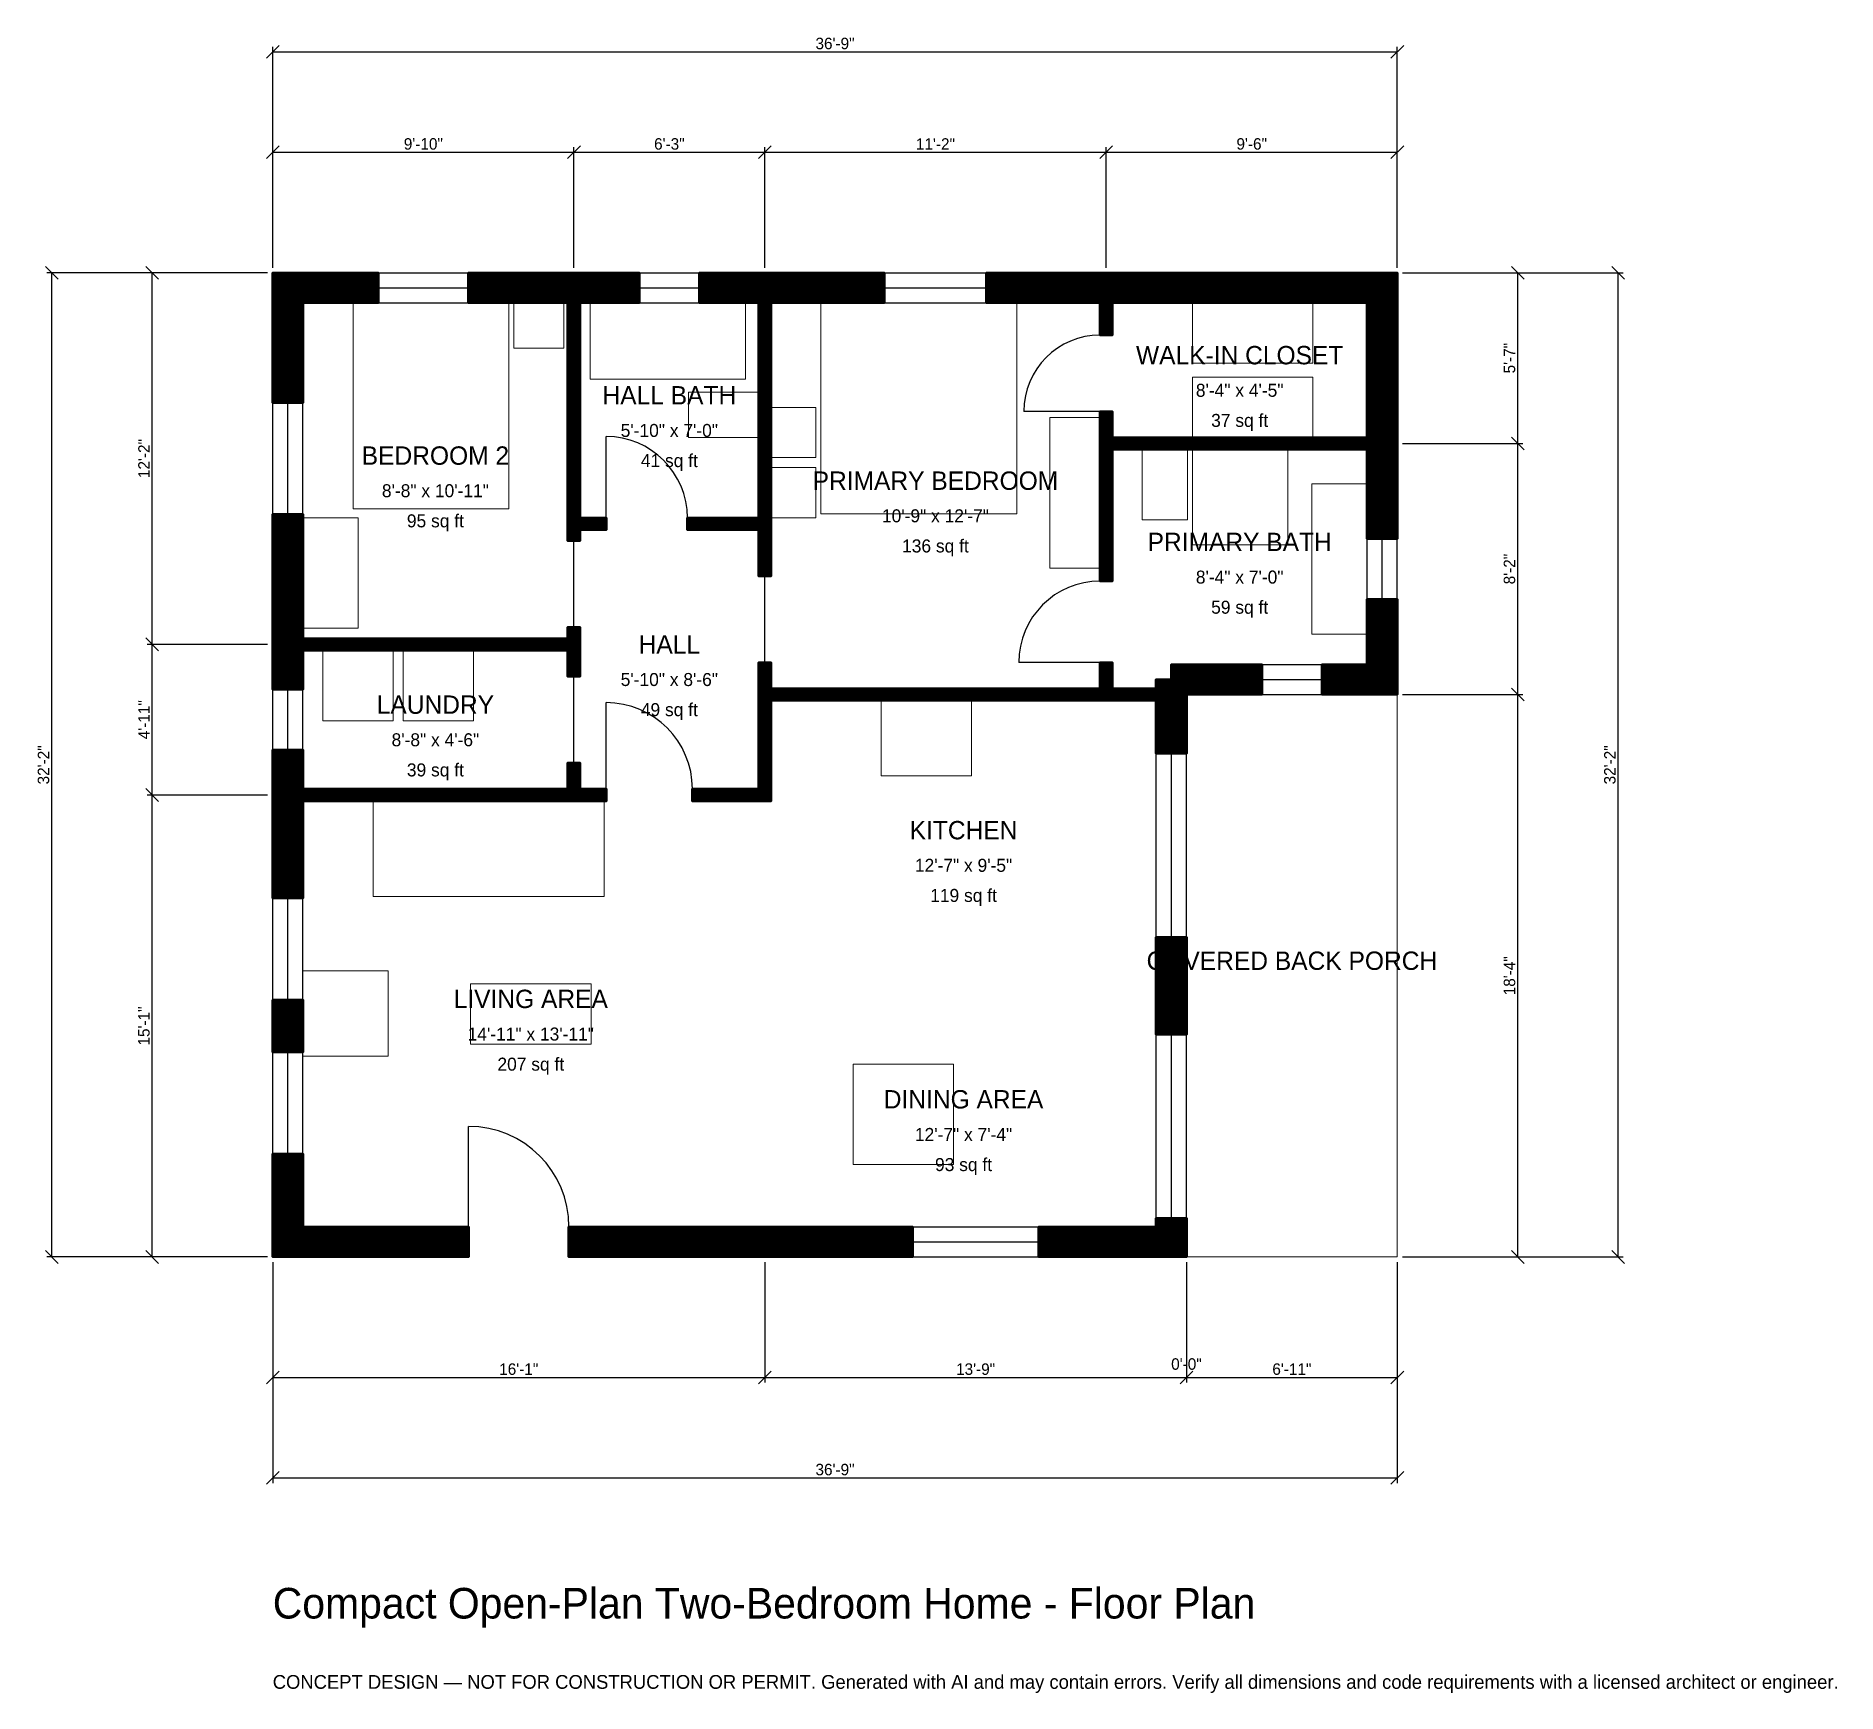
# Model space of a CAD drawing. Header units: inches. Extents: x -93 to 613, y -171 to 479.
import ezdxf
from ezdxf.enums import TextEntityAlignment as Align

# ---------------------------------------------------------------- set-up
doc = ezdxf.new("R2010")
doc.units = ezdxf.units.IN
doc.header["$MEASUREMENT"] = 0
doc.linetypes.add('DASHED', pattern=[0.6, 0.5, -0.1])
for name, color, linetype, lineweight in [('A-ANNO-DIMS', 1, 'Continuous', 13), ('A-ANNO-TEXT', 7, 'Continuous', 18), ('A-AREA-IDEN', 7, 'Continuous', 18), ('A-DOOR', 2, 'Continuous', 25), ('A-FLOR-FIXT', 9, 'Continuous', 13), ('A-FURN', 9, 'Continuous', 13), ('A-GLAZ', 4, 'Continuous', 25), ('A-SITE-PAVE', 8, 'Continuous', 13), ('A-WALL', 7, 'Continuous', 50), ('A-WALL-PATT', 8, 'Continuous', 13)]:
    doc.layers.add(name, color=color, linetype=linetype, lineweight=lineweight)
doc.dimstyles.new('PLAN', dxfattribs={"dimtxt": 4.5, "dimasz": 3, "dimexe": 2, "dimexo": 2, "dimgap": 1, "dimtad": 1, "dimdec": 0, "dimlunit": 4, "dimtsz": 2.5, "dimcen": 2.5, "dimclrd": 1, "dimclre": 1, "dimazin": 3, "dimtfac": 1, "dimtmove": 0, "dimatfit": 3})

msp = doc.modelspace()

# ---------------------------------------------------------------- hatches: boundary and pattern name
at = {"layer": 'A-WALL-PATT'}
h = msp.add_hatch(dxfattribs=at)
h.set_pattern_fill('ANSI31', color=8, scale=0.8)
h.paths.add_polyline_path([(0, 0), (0, 11.811), (0, 11.811), (0, 40.4856), (11.811, 40.4856), (11.811, 11.811), (76.7717, 11.811), (76.7717, 0), (11.811, 0), (11.811, 0), (0, 0), (0, 0), (0, 0), (0, 0)])
h.paths.add_polyline_path([(0, 100.853), (11.811, 100.853), (11.811, 80.2493), (0, 80.2493), (0, 100.853)])
h.paths.add_polyline_path([(0, 175.1969), (0, 178.7402), (0, 178.7402), (0, 183.4646), (0, 183.4646), (0, 187.0079), (0, 198.8189), (11.811, 198.8189), (11.811, 187.0079), (11.811, 183.4646), (115.748, 183.4646), (115.748, 193.7008), (120.4724, 193.7008), (120.4724, 183.4646), (130.7087, 183.4646), (130.7087, 178.7402), (120.4724, 178.7402), (115.748, 178.7402), (11.811, 178.7402), (11.811, 175.1969), (11.811, 140.6168), (0, 140.6168), (0, 175.1969)])
h.paths.add_polyline_path([(0, 234.252), (0, 237.7953), (0, 237.7953), (0, 242.5197), (0, 242.5197), (0, 246.063), (0, 291.1417), (11.811, 291.1417), (11.811, 246.063), (11.811, 242.5197), (115.748, 242.5197), (115.748, 246.8504), (120.4724, 246.8504), (120.4724, 242.5197), (120.4724, 237.7953), (120.4724, 227.5591), (115.748, 227.5591), (115.748, 237.7953), (11.811, 237.7953), (11.811, 234.252), (11.811, 222.4409), (0, 222.4409), (0, 234.252)])
h.paths.add_polyline_path([(0, 374.0157), (0, 374.0157), (0, 385.8268), (0, 385.8268), (0, 385.8268), (0, 385.8268), (11.811, 385.8268), (11.811, 385.8268), (41.3386, 385.8268), (41.3386, 374.0157), (11.811, 374.0157), (11.811, 334.8425), (0, 334.8425), (0, 374.0157)])
h.paths.add_polyline_path([(112.2047, 385.8268), (115.748, 385.8268), (115.748, 385.8268), (120.4724, 385.8268), (120.4724, 385.8268), (124.0157, 385.8268), (143.7008, 385.8268), (143.7008, 374.0157), (124.0157, 374.0157), (120.4724, 374.0157), (120.4724, 289.7638), (130.7087, 289.7638), (130.7087, 285.0394), (120.4724, 285.0394), (120.4724, 280.7087), (115.748, 280.7087), (115.748, 285.0394), (115.748, 289.7638), (115.748, 374.0157), (112.2047, 374.0157), (76.7717, 374.0157), (76.7717, 385.8268), (112.2047, 385.8268)])
h.paths.add_polyline_path([(187.0079, 385.8268), (190.5512, 385.8268), (190.5512, 385.8268), (195.2756, 385.8268), (195.2756, 385.8268), (198.8189, 385.8268), (239.7638, 385.8268), (239.7638, 374.0157), (198.8189, 374.0157), (195.2756, 374.0157), (195.2756, 289.7638), (195.2756, 285.0394), (195.2756, 266.9291), (190.5512, 266.9291), (190.5512, 285.0394), (162.5984, 285.0394), (162.5984, 289.7638), (190.5512, 289.7638), (190.5512, 374.0157), (187.0079, 374.0157), (167.3228, 374.0157), (167.3228, 385.8268), (187.0079, 385.8268)])
h.paths.add_polyline_path([(324.4094, 385.8268), (324.4094, 385.8268), (329.1339, 385.8268), (329.1339, 385.8268), (332.6772, 385.8268), (332.6772, 385.8268), (429.1339, 385.8268), (429.1339, 385.8268), (440.9449, 385.8268), (440.9449, 385.8268), (440.9449, 385.8268), (440.9449, 374.0157), (440.9449, 374.0157), (440.9449, 324.8031), (440.9449, 321.2598), (440.9449, 321.2598), (440.9449, 316.5354), (440.9449, 316.5354), (440.9449, 312.9921), (440.9449, 281.4961), (429.1339, 281.4961), (429.1339, 312.9921), (429.1339, 316.5354), (329.1339, 316.5354), (329.1339, 264.9606), (324.4094, 264.9606), (324.4094, 316.5354), (324.4094, 321.2598), (324.4094, 331.4961), (329.1339, 331.4961), (329.1339, 321.2598), (429.1339, 321.2598), (429.1339, 324.8031), (429.1339, 374.0157), (329.1339, 374.0157), (329.1339, 361.4173), (324.4094, 361.4173), (324.4094, 374.0157), (320.8661, 374.0157), (320.8661, 374.0157), (279.9213, 374.0157), (279.9213, 385.8268), (324.4094, 385.8268)])
h.paths.add_polyline_path([(440.9449, 232.2835), (440.9449, 232.2835), (440.9449, 220.4724), (440.9449, 220.4724), (440.9449, 220.4724), (429.1339, 220.4724), (429.1339, 220.4724), (411.4173, 220.4724), (411.4173, 232.2835), (429.1339, 232.2835), (429.1339, 257.874), (440.9449, 257.874), (440.9449, 232.2835)])
h.paths.add_polyline_path([(360.6299, 220.4724), (360.6299, 220.4724), (358.2678, 220.4724), (358.2678, 218.1102), (358.2677, 218.1102), (358.2677, 197.4409), (346.4567, 197.4409), (346.4567, 218.1102), (329.1339, 218.1102), (324.4094, 218.1102), (195.2756, 218.1102), (195.2756, 183.4646), (195.2756, 178.7402), (190.5512, 178.7402), (164.5669, 178.7402), (164.5669, 183.4646), (190.5512, 183.4646), (190.5512, 218.1102), (190.5512, 222.8346), (190.5512, 233.0709), (195.2756, 233.0709), (195.2756, 222.8346), (324.4094, 222.8346), (324.4094, 233.0709), (329.1339, 233.0709), (329.1339, 222.8346), (346.4567, 222.8346), (346.4567, 226.378), (352.3622, 226.378), (352.3622, 232.2835), (387.7953, 232.2835), (387.7953, 220.4724), (360.6299, 220.4724)])
h.paths.add_polyline_path([(358.2677, 108.2677), (358.2677, 96.4567), (358.2677, 87.2047), (346.4567, 87.2047), (346.4567, 96.4567), (346.4567, 108.2677), (346.4567, 125.3937), (358.2677, 125.3937), (358.2677, 108.2677)])
h.paths.add_polyline_path([(358.2677, 11.811), (358.2678, 11.811), (358.2678, 0), (358.2677, 0), (358.2677, 0), (346.4567, 0), (346.4567, 0), (300.3937, 0), (300.3937, 11.811), (346.4567, 11.811), (346.4567, 15.1575), (358.2677, 15.1575), (358.2677, 11.811)])
h.paths.add_polyline_path([(198.8189, 0), (187.0079, 0), (116.1417, 0), (116.1417, 11.811), (187.0079, 11.811), (198.8189, 11.811), (250.7874, 11.811), (250.7874, 0), (198.8189, 0)])

# ---------------------------------------------------------------- linework, layer by layer
at = {"layer": 'A-DOOR'}
for p, q in [((324.4094, 331.4961), (294.4882, 331.4961)), ((130.7087, 289.7638), (130.7087, 321.6535)), ((118.1102, 246.8504), (118.1102, 280.7087)), ((192.9134, 233.0709), (192.9134, 266.9291)), ((324.4094, 233.0709), (292.5197, 233.0709)), ((118.1102, 193.7008), (118.1102, 227.5591)), ((130.7087, 183.4646), (130.7087, 217.3228)), ((76.7717, 11.811), (76.7717, 51.1811))]:
    msp.add_line(p, q, dxfattribs=at)
for centre, radius, start, end in [((324.4094, 331.4961), 29.9213, 90, 180), ((130.7087, 289.7638), 31.8898, 0, 90), ((324.4094, 233.0709), 31.8898, 90, 180), ((130.7087, 183.4646), 33.8583, 0, 90), ((76.7717, 11.811), 39.3701, 0, 90)]:
    msp.add_arc(centre, radius, start, end, dxfattribs=at)
at = {"layer": 'A-FLOR-FIXT'}
for points in [[(124.4094, 344.0945), (185.4331, 344.0945), (185.4331, 374.0157), (124.4094, 374.0157)], [(162.9921, 321.2598), (190.5512, 321.2598), (190.5512, 338.9764), (162.9921, 338.9764)], [(340.9449, 288.9764), (358.6614, 288.9764), (358.6614, 316.5354), (340.9449, 316.5354)], [(360.6299, 279.1339), (398.0315, 279.1339), (398.0315, 316.5354), (360.6299, 316.5354)], [(407.4803, 244.0945), (429.1339, 244.0945), (429.1339, 303.1496), (407.4803, 303.1496)]]:
    msp.add_lwpolyline(points, close=True, dxfattribs=at)
at = {"layer": 'A-FURN'}
for points in [[(31.4961, 293.3071), (92.5197, 293.3071), (92.5197, 374.0157), (31.4961, 374.0157)], [(94.4882, 356.2992), (114.1732, 356.2992), (114.1732, 374.0157), (94.4882, 374.0157)], [(214.9606, 291.3386), (291.7323, 291.3386), (291.7323, 374.0157), (214.9606, 374.0157)], [(360.6299, 350.3937), (407.874, 350.3937), (407.874, 374.0157), (360.6299, 374.0157)], [(360.6299, 321.2598), (407.874, 321.2598), (407.874, 344.8819), (360.6299, 344.8819)], [(195.2756, 313.3858), (212.9921, 313.3858), (212.9921, 333.0709), (195.2756, 333.0709)], [(304.7244, 270.0787), (324.4094, 270.0787), (324.4094, 329.1339), (304.7244, 329.1339)], [(195.2756, 289.7638), (212.9921, 289.7638), (212.9921, 309.4488), (195.2756, 309.4488)], [(11.811, 246.4567), (33.4646, 246.4567), (33.4646, 289.7638), (11.811, 289.7638)], [(19.685, 210.2362), (47.2441, 210.2362), (47.2441, 237.7953), (19.685, 237.7953)], [(51.1811, 210.2362), (78.7402, 210.2362), (78.7402, 237.7953), (51.1811, 237.7953)], [(238.5827, 188.5827), (274.0157, 188.5827), (274.0157, 218.1102), (238.5827, 218.1102)], [(39.3701, 141.3386), (129.9213, 141.3386), (129.9213, 178.7402), (39.3701, 178.7402)], [(11.811, 78.7402), (45.2756, 78.7402), (45.2756, 112.2047), (11.811, 112.2047)], [(77.5591, 83.4646), (124.8031, 83.4646), (124.8031, 107.0866), (77.5591, 107.0866)], [(227.5591, 36.2205), (266.9291, 36.2205), (266.9291, 75.5906), (227.5591, 75.5906)]]:
    msp.add_lwpolyline(points, close=True, dxfattribs=at)
at = {"layer": 'A-GLAZ'}
for p, q in [((41.3386, 385.8268), (76.7717, 385.8268)), ((143.7008, 385.8268), (167.3228, 385.8268)), ((239.7638, 385.8268), (279.9213, 385.8268)), ((41.3386, 379.9213), (76.7717, 379.9213)), ((143.7008, 379.9213), (167.3228, 379.9213)), ((239.7638, 379.9213), (279.9213, 379.9213)), ((41.3386, 374.0157), (76.7717, 374.0157)), ((143.7008, 374.0157), (167.3228, 374.0157)), ((239.7638, 374.0157), (279.9213, 374.0157)), ((0, 291.1417), (0, 334.8425)), ((5.9055, 291.1417), (5.9055, 334.8425)), ((11.811, 291.1417), (11.811, 334.8425)), ((429.1339, 257.874), (429.1339, 281.4961)), ((435.0394, 257.874), (435.0394, 281.4961)), ((440.9449, 257.874), (440.9449, 281.4961)), ((387.7953, 232.2835), (411.4173, 232.2835)), ((387.7953, 226.378), (411.4173, 226.378)), ((0, 198.8189), (0, 222.4409)), ((5.9055, 198.8189), (5.9055, 222.4409)), ((11.811, 198.8189), (11.811, 222.4409)), ((387.7953, 220.4724), (411.4173, 220.4724)), ((346.4567, 125.3937), (346.4567, 197.4409)), ((352.3622, 125.3937), (352.3622, 197.4409)), ((358.2677, 125.3937), (358.2677, 197.4409)), ((0, 100.853), (0, 140.6168)), ((5.9055, 100.853), (5.9055, 140.6168)), ((11.811, 100.853), (11.811, 140.6168)), ((346.4567, 15.1575), (346.4567, 87.2047)), ((352.3622, 15.1575), (352.3622, 87.2047)), ((358.2677, 15.1575), (358.2677, 87.2047)), ((0, 40.4856), (0, 80.2493)), ((5.9055, 40.4856), (5.9055, 80.2493)), ((11.811, 40.4856), (11.811, 80.2493)), ((250.7874, 11.811), (300.3937, 11.811)), ((250.7874, 5.9055), (300.3937, 5.9055)), ((250.7874, 0), (300.3937, 0))]:
    msp.add_line(p, q, dxfattribs=at)
at = {"layer": 'A-SITE-PAVE', "linetype": 'DASHED'}
msp.add_lwpolyline([(358.2677, 0), (440.9449, 0), (440.9449, 220.4724), (358.2677, 220.4724)], close=True, dxfattribs=at)
at = {"layer": 'A-WALL'}
for points in [[(0, 374.0157), (0, 374.0157), (0, 385.8268), (0, 385.8268), (0, 385.8268), (0, 385.8268), (11.811, 385.8268), (11.811, 385.8268), (41.3386, 385.8268), (41.3386, 374.0157), (11.811, 374.0157), (11.811, 334.8425), (0, 334.8425), (0, 374.0157)], [(112.2047, 385.8268), (115.748, 385.8268), (115.748, 385.8268), (120.4724, 385.8268), (120.4724, 385.8268), (124.0157, 385.8268), (143.7008, 385.8268), (143.7008, 374.0157), (124.0157, 374.0157), (120.4724, 374.0157), (120.4724, 289.7638), (130.7087, 289.7638), (130.7087, 285.0394), (120.4724, 285.0394), (120.4724, 280.7087), (115.748, 280.7087), (115.748, 285.0394), (115.748, 289.7638), (115.748, 374.0157), (112.2047, 374.0157), (76.7717, 374.0157), (76.7717, 385.8268), (112.2047, 385.8268)], [(187.0079, 385.8268), (190.5512, 385.8268), (190.5512, 385.8268), (195.2756, 385.8268), (195.2756, 385.8268), (198.8189, 385.8268), (239.7638, 385.8268), (239.7638, 374.0157), (198.8189, 374.0157), (195.2756, 374.0157), (195.2756, 289.7638), (195.2756, 285.0394), (195.2756, 266.9291), (190.5512, 266.9291), (190.5512, 285.0394), (162.5984, 285.0394), (162.5984, 289.7638), (190.5512, 289.7638), (190.5512, 374.0157), (187.0079, 374.0157), (167.3228, 374.0157), (167.3228, 385.8268), (187.0079, 385.8268)], [(324.4094, 385.8268), (324.4094, 385.8268), (329.1339, 385.8268), (329.1339, 385.8268), (332.6772, 385.8268), (332.6772, 385.8268), (429.1339, 385.8268), (429.1339, 385.8268), (440.9449, 385.8268), (440.9449, 385.8268), (440.9449, 385.8268), (440.9449, 374.0157), (440.9449, 374.0157), (440.9449, 324.8031), (440.9449, 321.2598), (440.9449, 321.2598), (440.9449, 316.5354), (440.9449, 316.5354), (440.9449, 312.9921), (440.9449, 281.4961), (429.1339, 281.4961), (429.1339, 312.9921), (429.1339, 316.5354), (329.1339, 316.5354), (329.1339, 264.9606), (324.4094, 264.9606), (324.4094, 316.5354), (324.4094, 321.2598), (324.4094, 331.4961), (329.1339, 331.4961), (329.1339, 321.2598), (429.1339, 321.2598), (429.1339, 324.8031), (429.1339, 374.0157), (329.1339, 374.0157), (329.1339, 361.4173), (324.4094, 361.4173), (324.4094, 374.0157), (320.8661, 374.0157), (320.8661, 374.0157), (279.9213, 374.0157), (279.9213, 385.8268), (324.4094, 385.8268)], [(0, 234.252), (0, 237.7953), (0, 237.7953), (0, 242.5197), (0, 242.5197), (0, 246.063), (0, 291.1417), (11.811, 291.1417), (11.811, 246.063), (11.811, 242.5197), (115.748, 242.5197), (115.748, 246.8504), (120.4724, 246.8504), (120.4724, 242.5197), (120.4724, 237.7953), (120.4724, 227.5591), (115.748, 227.5591), (115.748, 237.7953), (11.811, 237.7953), (11.811, 234.252), (11.811, 222.4409), (0, 222.4409), (0, 234.252)], [(440.9449, 232.2835), (440.9449, 232.2835), (440.9449, 220.4724), (440.9449, 220.4724), (440.9449, 220.4724), (429.1339, 220.4724), (429.1339, 220.4724), (411.4173, 220.4724), (411.4173, 232.2835), (429.1339, 232.2835), (429.1339, 257.874), (440.9449, 257.874), (440.9449, 232.2835)], [(360.6299, 220.4724), (360.6299, 220.4724), (358.2678, 220.4724), (358.2678, 218.1102), (358.2677, 218.1102), (358.2677, 197.4409), (346.4567, 197.4409), (346.4567, 218.1102), (329.1339, 218.1102), (324.4094, 218.1102), (195.2756, 218.1102), (195.2756, 183.4646), (195.2756, 178.7402), (190.5512, 178.7402), (164.5669, 178.7402), (164.5669, 183.4646), (190.5512, 183.4646), (190.5512, 218.1102), (190.5512, 222.8346), (190.5512, 233.0709), (195.2756, 233.0709), (195.2756, 222.8346), (324.4094, 222.8346), (324.4094, 233.0709), (329.1339, 233.0709), (329.1339, 222.8346), (346.4567, 222.8346), (346.4567, 226.378), (352.3622, 226.378), (352.3622, 232.2835), (387.7953, 232.2835), (387.7953, 220.4724), (360.6299, 220.4724)], [(0, 175.1969), (0, 178.7402), (0, 178.7402), (0, 183.4646), (0, 183.4646), (0, 187.0079), (0, 198.8189), (11.811, 198.8189), (11.811, 187.0079), (11.811, 183.4646), (115.748, 183.4646), (115.748, 193.7008), (120.4724, 193.7008), (120.4724, 183.4646), (130.7087, 183.4646), (130.7087, 178.7402), (120.4724, 178.7402), (115.748, 178.7402), (11.811, 178.7402), (11.811, 175.1969), (11.811, 140.6168), (0, 140.6168), (0, 175.1969)], [(358.2677, 108.2677), (358.2677, 96.4567), (358.2677, 87.2047), (346.4567, 87.2047), (346.4567, 96.4567), (346.4567, 108.2677), (346.4567, 125.3937), (358.2677, 125.3937), (358.2677, 108.2677)], [(0, 100.853), (11.811, 100.853), (11.811, 80.2493), (0, 80.2493), (0, 100.853)], [(0, 0), (0, 11.811), (0, 11.811), (0, 40.4856), (11.811, 40.4856), (11.811, 11.811), (76.7717, 11.811), (76.7717, 0), (11.811, 0), (11.811, 0), (0, 0), (0, 0), (0, 0), (0, 0)], [(358.2677, 11.811), (358.2678, 11.811), (358.2678, 0), (358.2677, 0), (358.2677, 0), (346.4567, 0), (346.4567, 0), (300.3937, 0), (300.3937, 11.811), (346.4567, 11.811), (346.4567, 15.1575), (358.2677, 15.1575), (358.2677, 11.811)], [(198.8189, 0), (187.0079, 0), (116.1417, 0), (116.1417, 11.811), (187.0079, 11.811), (198.8189, 11.811), (250.7874, 11.811), (250.7874, 0), (198.8189, 0)]]:
    msp.add_lwpolyline(points, close=True, dxfattribs=at)

# ---------------------------------------------------------------- texts
at = {"layer": 'A-ANNO-TEXT'}
for s, height, p in [('Compact Open-Plan Two-Bedroom Home - Floor Plan', 12, (0, -141.7323)), ('CONCEPT DESIGN — NOT FOR CONSTRUCTION OR PERMIT. Generated with AI and may contain errors. Verify all dimensions and code requirements with a licensed architect or engineer.', 5.4, (0, -169.2913))]:
    msp.add_text(s, height=height, dxfattribs=at).set_placement(p)
at = {"layer": 'A-AREA-IDEN'}
for s, height, p in [('WALK-IN CLOSET', 7.2, (379.1339, 353.5433)), ('HALL BATH', 7.2, (155.5118, 337.7953)), ('8\'-4" x 4\'-5"', 5.1, (379.1339, 339.7638)), ('5\'-10" x 7\'-0"', 5.1, (155.5118, 324.0157)), ('37 sq ft', 5.1, (379.1339, 327.9528)), ('BEDROOM 2', 7.2, (63.7795, 314.1732)), ('41 sq ft', 5.1, (155.5118, 312.2047)), ('PRIMARY BEDROOM', 7.2, (259.8425, 304.3307)), ('8\'-8" x 10\'-11"', 5.1, (63.7795, 300.3937)), ('95 sq ft', 5.1, (63.7795, 288.5827)), ('10\'-9" x 12\'-7"', 5.1, (259.8425, 290.5512)), ('PRIMARY BATH', 7.2, (379.1339, 280.315)), ('136 sq ft', 5.1, (259.8425, 278.7402)), ('8\'-4" x 7\'-0"', 5.1, (379.1339, 266.5354)), ('59 sq ft', 5.1, (379.1339, 254.7244)), ('HALL', 7.2, (155.5118, 240.1575)), ('5\'-10" x 8\'-6"', 5.1, (155.5118, 226.378)), ('LAUNDRY', 7.2, (63.7795, 216.5354)), ('49 sq ft', 5.1, (155.5118, 214.5669)), ('8\'-8" x 4\'-6"', 5.1, (63.7795, 202.7559)), ('39 sq ft', 5.1, (63.7795, 190.9449)), ('KITCHEN', 7.2, (270.8661, 167.3228)), ('12\'-7" x 9\'-5"', 5.1, (270.8661, 153.5433)), ('119 sq ft', 5.1, (270.8661, 141.7323)), ('COVERED BACK PORCH', 7.2, (399.6063, 116.1417)), ('LIVING AREA', 7.2, (101.1811, 101.1811)), ('14\'-11" x 13\'-11"', 5.1, (101.1811, 87.4016)), ('207 sq ft', 5.1, (101.1811, 75.5906)), ('DINING AREA', 7.2, (270.8661, 61.811)), ('12\'-7" x 7\'-4"', 5.1, (270.8661, 48.0315)), ('93 sq ft', 5.1, (270.8661, 36.2205))]:
    msp.add_text(s, height=height, dxfattribs=at).set_placement(p, align=Align.MIDDLE_CENTER)

# ---------------------------------------------------------------- dimensions: what is measured, and where the dimension line sits
at = {"layer": 'A-ANNO-DIMS'}
for base, p1, p2, text in [((0, 472.4409), (0, 385.8268), (440.9449, 385.8268), '36\'-9"'), ((0, 433.0709), (0, 385.8268), (118.1102, 385.8268), '9\'-10"'), ((118.1102, 433.0709), (118.1102, 385.8268), (192.9134, 385.8268), '6\'-3"'), ((192.9134, 433.0709), (192.9134, 385.8268), (326.7717, 385.8268), '11\'-2"'), ((326.7717, 433.0709), (326.7717, 385.8268), (440.9449, 385.8268), '9\'-6"'), ((0, -47.2441), (0, 0), (192.9134, 0), '16\'-1"'), ((0, -86.6142), (0, 0), (440.9449, 0), '36\'-9"'), ((192.9134, -47.2441), (192.9134, 0), (358.2677, 0), '13\'-9"'), ((358.2677, -47.2441), (358.2677, 0), (358.2677, 0), '0\'-0"'), ((358.2677, -47.2441), (358.2677, 0), (440.9449, 0), '6\'-11"')]:
    msp.add_linear_dim(base=base, p1=p1, p2=p2, text=text, dimstyle='PLAN', dxfattribs=at).render()
for base, p1, p2, text in [((-86.6142, 0), (0, 0), (0, 385.8268), '32\'-2"'), ((-47.2441, 240.1575), (0, 240.1575), (0, 385.8268), '12\'-2"'), ((488.189, 318.8976), (440.9449, 318.8976), (440.9449, 385.8268), '5\'-7"'), ((527.5591, 0), (440.9449, 0), (440.9449, 385.8268), '32\'-2"'), ((488.189, 220.4724), (440.9449, 220.4724), (440.9449, 318.8976), '8\'-2"'), ((-47.2441, 181.1024), (0, 181.1024), (0, 240.1575), '4\'-11"'), ((488.189, 0), (440.9449, 0), (440.9449, 220.4724), '18\'-4"'), ((-47.2441, 0), (0, 0), (0, 181.1024), '15\'-1"')]:
    msp.add_linear_dim(base=base, p1=p1, p2=p2, angle=90, text=text, dimstyle='PLAN', dxfattribs=at).render()

doc.saveas('drawing.dxf')
